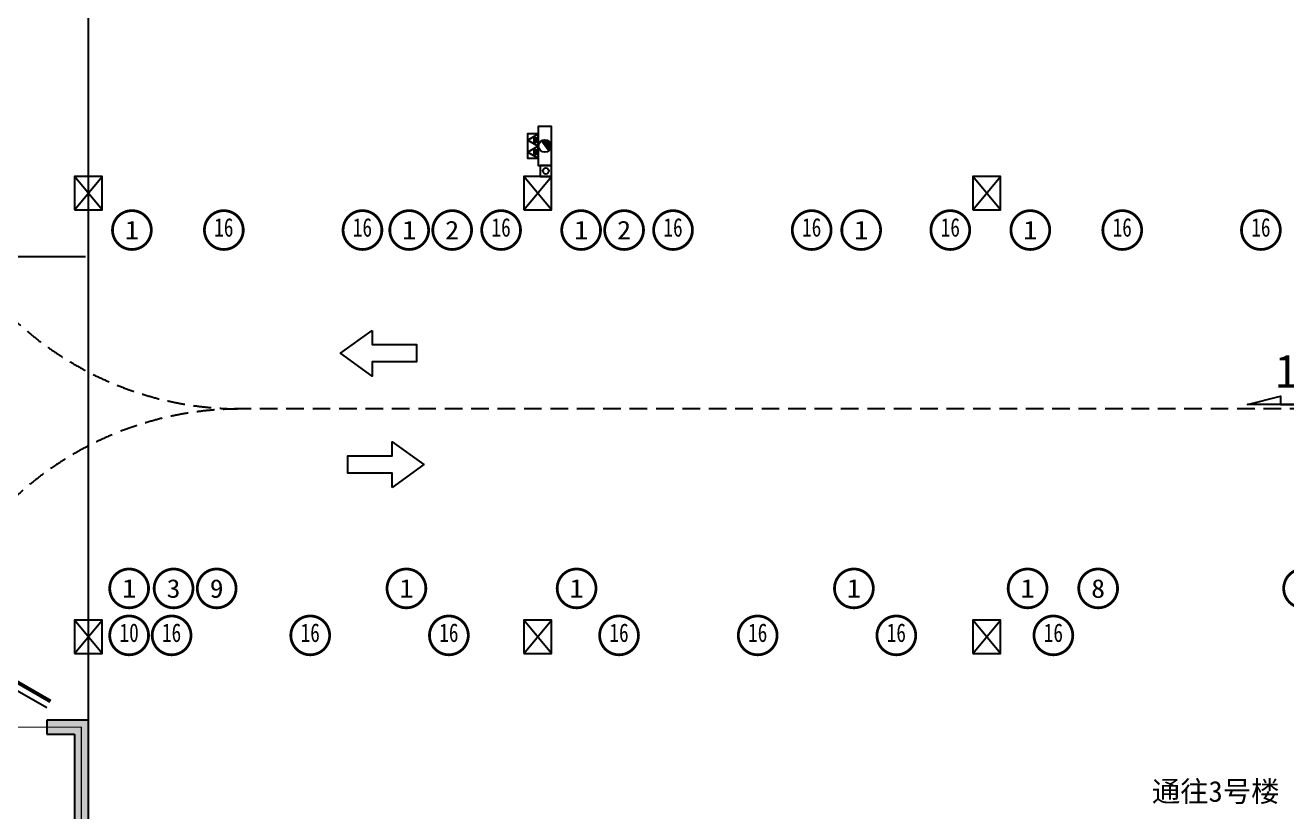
# Model space of a CAD drawing. Header units: millimetres. Extents: x -248992 to 1906102, y -24098 to 332602.
# Drawn here: x 875380 to 898127, y 166048 to 180227 of the extents above; entities that cross this region are included whole.
import ezdxf
from ezdxf.enums import TextEntityAlignment as Align

# ---------------------------------------------------------------- set-up
doc = ezdxf.new("R2010")
doc.units = ezdxf.units.MM
doc.header["$LTSCALE"] = 100
doc.linetypes.add('A6-DK-B1F$0$HIDDEN2', pattern=[4.7625, 3.175, -1.5875])
for name, color, linetype in [('A-ROOM-IDEN', 31, 'Continuous'), ('A6-DK-B1F$0$A-TRACK', 77, 'A6-DK-B1F$0$HIDDEN2'), ('A6-DK-BG-B1F$0$A-DRAIN', 152, 'Continuous'), ('A6-DK-BG-B1F$0$A-STAIR', 142, 'Continuous'), ('A6-DK-renfang-B1F$0$-ACO-LINE', 137, 'Continuous'), ('A6-DK-renfang-B1F$0$PUB_HATCH', 8, 'Continuous'), ('A6-DK-renfang-B1F$0$WALL', 9, 'Continuous'), ('A6-W-B1$0$S-WALL-S', 4, 'Continuous'), ('TP-DK-1(xhs)$0$P-J-DIM-L', 70, 'Continuous'), ('TP-DK-1(xhs)$0$P-X-L', 240, 'Continuous'), ('TP-DK-1(xhs)$0$P-X-M', 2, 'Continuous'), ('TP-DK-1(xhs)$0$P-X-X', 1, 'Continuous'), ('xref(dwg引用图层)', 7, 'Continuous')]:
    doc.layers.add(name, color=color, linetype=linetype)
doc.layers.add('A6-W-B1$0$S-EDIT', color=241, linetype='Continuous', plot=False)
doc.layers.add('LVTRY', color=6, linetype='Continuous', lineweight=18)
doc.layers.add('PUB_TEXT', color=7, linetype='Continuous', lineweight=15)
doc.styles.add('-黑体', font='simhei.ttf')
doc.styles.add('A6-DK-BG-B1F$0$华文细黑', font='STXIHEI.TTF')
doc.styles.add('华文细黑', font='STXIHEI.TTF')

# ---------------------------------------------------------------- blocks, each defined once
blk = doc.blocks.new('TP-DK-1(xhs)$0$PG01.1')
at = {"color": 1}
for p, q in [((108, 187), (0, 0)), ((80, 72), (66, 58)), ((89, 72), (66, 48)), ((99, 72), (66, 39)), ((109, 72), (66, 29)), ((118, 72), (66, 20)), ((128, 72), (66, 10)), ((138, 72), (66, 0)), ((147, 72), (76, 0)), ((150, 65), (85, 0)), ((150, 56), (94, 0)), ((150, 46), (104, 0)), ((216, 0), (108, 187)), ((150, 36), (114, 0)), ((150, 27), (123, 0)), ((150, 17), (133, 0)), ((150, 8), (142, 0)), ((324, 187), (216, 0)), ((296, 72), (282, 58)), ((305, 72), (282, 48)), ((315, 72), (282, 39)), ((325, 72), (282, 29)), ((334, 72), (282, 20)), ((344, 72), (282, 10)), ((354, 72), (282, 0)), ((363, 72), (292, 0)), ((366, 65), (301, 0)), ((366, 56), (310, 0)), ((366, 46), (320, 0)), ((432, 0), (324, 187)), ((366, 36), (330, 0)), ((366, 27), (339, 0)), ((366, 17), (349, 0)), ((366, 8), (358, 0))]:
    blk.add_line(p, q, dxfattribs=at)
at = {"color": 2}
for p, q in [((0, 0), (216, 0)), ((216, 0), (432, 0))]:
    blk.add_line(p, q, dxfattribs=at)
at = {"color": 1}
for points in [[(0, 0), (436, 0), (436, 190), (0, 190)], [(66, 72), (150, 72), (150, 0), (66, 0)], [(282, 72), (366, 72), (366, 0), (282, 0)]]:
    blk.add_lwpolyline(points, close=True, dxfattribs=at)
blk = doc.blocks.new('TP-DK-1(xhs)$0$PG02.4')
blk.add_hatch(color=1).paths.add_polyline_path([(265, 48, 0.699012), (461, 120, 0.141488), (444, 179)])
at = {"color": 1}
blk.add_line((265, 48), (444, 179), dxfattribs=at)
blk.add_lwpolyline([(0, 0), (700, 0), (700, 240), (0, 240)], close=True, dxfattribs=at)
blk.add_circle((350, 120), 111, dxfattribs=at)
blk = doc.blocks.new('TP-DK-1(xhs)')
at = {"layer": 'TP-DK-1(xhs)$0$P-J-DIM-L', "color": 8, "true_color": 0x808080}
blk.add_lwpolyline([(142650, 177700), (142450, 177700), (142450, 177500), (142650, 177500)], close=True, dxfattribs=at)
at = {"layer": 'TP-DK-1(xhs)$0$P-X-L'}
blk.add_circle((142550, 177600), 55, dxfattribs=at)
at = {"layer": 'TP-DK-1(xhs)$0$P-X-M', "extrusion": (0, 0, -1), "xscale": -1, "zscale": -1, "rotation": 270}
blk.add_blockref('TP-DK-1(xhs)$0$PG01.1', (-142410, 177832), dxfattribs=at)
at = {"layer": 'TP-DK-1(xhs)$0$P-X-X', "rotation": 90}
blk.add_blockref('TP-DK-1(xhs)$0$PG02.4', (142650, 177700), dxfattribs=at)
blk = doc.blocks.new('A6-W-B1$0$Z-2')
at = {"layer": 'A6-W-B1$0$S-EDIT'}
for p, q in [((72869, 44139), (73369, 43539)), ((73369, 44139), (72869, 43539))]:
    blk.add_line(p, q, dxfattribs=at)
at = {"layer": 'A6-W-B1$0$S-WALL-S', "color": 0, "linetype": 'ByBlock', "lineweight": -2}
blk.add_lwpolyline([(73369, 44139), (72869, 44139), (72869, 43539), (73369, 43539), (73369, 44139)], dxfattribs=at)
blk = doc.blocks.new('A6-W-B1', base_point=(85957, 40190))
at = {"layer": 'A6-W-B1$0$S-WALL-S', "rotation": 180}
for p in [(293377, 261229), (301477, 261229), (309577, 261229), (293377, 253229), (301477, 253229), (309577, 253229)]:
    blk.add_blockref('A6-W-B1$0$Z-2', p, dxfattribs=at)
blk = doc.blocks.new('A6-DK-BG-B1F$0$A-DRAIN-INDEX')
blk.add_lwpolyline([(300, 0), (0, 0), (-300, 0), (-500, 0), (-300, 50), (-300, 0)], close=True)
at = {"style": 'A6-DK-BG-B1F$0$华文细黑'}
blk.add_attdef('坡度', text='', height=250, dxfattribs=at).set_placement((0, 100), align=Align.CENTER)
blk = doc.blocks.new('A6-DK-BG-B1F')
at = {"layer": 'A6-DK-BG-B1F$0$A-STAIR'}
for p, q in [((134300, 186860), (134300, 152400)), ((128000, 176060), (134250, 176060))]:
    blk.add_line(p, q, dxfattribs=at)
at = {"layer": 'A6-DK-BG-B1F$0$A-DRAIN'}
ref = blk.add_blockref('A6-DK-BG-B1F$0$A-DRAIN-INDEX', (156699, 173392), dxfattribs=dict(at, xscale=3, yscale=3, zscale=3))
ref.add_attrib('坡度', '1.10%', dxfattribs={"layer": '0', "height": 600, "style": 'A6-DK-BG-B1F$0$华文细黑'}).set_placement((156723, 173692), align=Align.CENTER)
blk = doc.blocks.new('A6-DK-renfang-B1F')
at = {"layer": 'A6-DK-renfang-B1F$0$PUB_HATCH'}
for points in [[(134300, 167700), (133550, 167700), (133550, 167450), (134050, 167450)], [(134300, 167700), (134050, 167450), (134050, 164910), (134300, 165160)]]:
    blk.add_hatch(color=256, dxfattribs=at).paths.add_polyline_path(points)
at = {"color": 0}
blk.add_line((133550, 167919), (131168, 169294), dxfattribs=at)
at = {"color": 0, "const_width": 68.8}
blk.add_lwpolyline([(133619, 168038), (131237, 169413)], dxfattribs=at)
at = {"layer": 'A6-DK-renfang-B1F$0$-ACO-LINE', "color": 3, "const_width": 20}
blk.add_lwpolyline([(175100, 181610), (175100, 165260), (171520, 165260), (171520, 162840), (153660, 162840), (153660, 165260), (151050, 165260), (151050, 163990), (147180, 163990), (147180, 162840), (142000, 162840), (142000, 165033), (134175, 165031), (134175, 167575), (121730, 167575)], dxfattribs=at)
at = {"layer": 'A6-DK-renfang-B1F$0$WALL', "color": 3}
for p, q in [((134300, 167700), (133550, 167700)), ((133550, 167700), (133550, 167450)), ((134300, 167700), (134300, 165160)), ((133550, 167450), (134050, 167450)), ((134050, 167450), (134050, 164910))]:
    blk.add_line(p, q, dxfattribs=at)
blk = doc.blocks.new('A6-DK-B1F$0$A$C48A675EB')
at = {"layer": 'A6-DK-B1F$0$A-TRACK', "linetype": 'ByBlock'}
blk.add_lwpolyline([(1047, -516), (1047, -195), (50, -195), (50, 195), (1047, 195), (1047, 517), (1759, 0)], close=True, dxfattribs=at)
blk = doc.blocks.new('A6-DK-B1F$0$gsethsergtyf')
at = {"layer": 'A6-DK-B1F$0$A-TRACK'}
blk.add_line((171525, 173310), (137050, 173310), dxfattribs=at)
for centre, start, end in [((137050, 179310), 180, 270), ((137050, 167310), 90, 180)]:
    blk.add_arc(centre, 6000, start, end, dxfattribs=at)
at = {"layer": 'A6-DK-B1F$0$A-TRACK', "linetype": 'ByBlock', "xscale": 0.8, "yscale": 0.8, "zscale": 0.8, "rotation": 180}
blk.add_blockref('A6-DK-B1F$0$A$C48A675EB', (140255, 174314, 0), dxfattribs=at)
at = {"layer": 'A6-DK-B1F$0$A-TRACK', "linetype": 'ByBlock', "xscale": 0.8, "yscale": 0.8, "zscale": 0.8}
blk.add_blockref('A6-DK-B1F$0$A$C48A675EB', (138942, 172306, 0), dxfattribs=at)

msp = doc.modelspace()

# ---------------------------------------------------------------- linework, layer by layer
at = {"layer": 'LVTRY', "color": 6, "const_width": 50}
for points in [[(877653.1, 176534.6, 1), (876953.1, 176534.6, 1)], [(879310.4, 176534.6, 1), (878610.4, 176534.6, 1)], [(881810.4, 176534.6, 1), (881110.4, 176534.6, 1)], [(882653.1, 176534.6, 1), (881953.1, 176534.6, 1)], [(883428, 176534.6, 1), (882728, 176534.6, 1)], [(884310.4, 176534.6, 1), (883610.4, 176534.6, 1)], [(885753.1, 176534.6, 1), (885053.1, 176534.6, 1)], [(886528, 176534.6, 1), (885828, 176534.6, 1)], [(887410.4, 176534.6, 1), (886710.4, 176534.6, 1)], [(889910.4, 176534.6, 1), (889210.4, 176534.6, 1)], [(890803.1, 176534.6, 1), (890103.1, 176534.6, 1)], [(892410.4, 176534.6, 1), (891710.4, 176534.6, 1)], [(893853.1, 176534.6, 1), (893153.1, 176534.6, 1)], [(895510.4, 176534.6, 1), (894810.4, 176534.6, 1)], [(898010.4, 176534.6, 1), (897310.4, 176534.6, 1)], [(877603.1, 170074.6, 1), (876903.1, 170074.6, 1)], [(878404.2, 170074.6, 1), (877704.2, 170074.6, 1)], [(879181.7, 170074.6, 1), (878481.7, 170074.6, 1)], [(882603.1, 170074.6, 1), (881903.1, 170074.6, 1)], [(885671.5, 170074.6, 1), (884971.5, 170074.6, 1)], [(890671.5, 170074.6, 1), (889971.5, 170074.6, 1)], [(893803.2, 170074.6, 1), (893103.2, 170074.6, 1)], [(895075.9, 170074.6, 1), (894375.9, 170074.6, 1)], [(898771.5, 170074.6, 1), (898071.5, 170074.6, 1)], [(877603.1, 169227.6, 1), (876903.1, 169227.6, 1)], [(878368.6, 169227.6, 1), (877668.6, 169227.6, 1)], [(880868.6, 169227.6, 1), (880168.6, 169227.6, 1)], [(883368.6, 169227.6, 1), (882668.6, 169227.6, 1)], [(886437, 169227.6, 1), (885737, 169227.6, 1)], [(888937, 169227.6, 1), (888237, 169227.6, 1)], [(891437, 169227.6, 1), (890737, 169227.6, 1)], [(894268.7, 169227.6, 1), (893568.7, 169227.6, 1)]]:
    msp.add_lwpolyline(points, format="xyb", close=True, dxfattribs=at)

# ---------------------------------------------------------------- block references
msp.add_blockref('A6-DK-B1F$0$gsethsergtyf', (742216.9, 0))
at = {"layer": 'xref(dwg引用图层)'}
for name in ['A6-W-B1', 'TP-DK-1(xhs)', 'A6-DK-BG-B1F', 'A6-DK-renfang-B1F']:
    msp.add_blockref(name, (742216.9, 0), dxfattribs=at)

# ---------------------------------------------------------------- texts
at = {"layer": 'A-ROOM-IDEN', "style": '华文细黑'}
msp.add_text('通往3号楼', height=375, dxfattribs=at).set_placement((896844.6, 166227.5), align=Align.CENTER)
at = {"layer": 'PUB_TEXT', "color": 6, "style": '-黑体'}
for s, width, p, p2 in [('16', 0.720691, (878786.8, 176416.5), (879134, 176416.5)), ('16', 0.720691, (881286.8, 176416.5), (881634, 176416.5)), ('16', 0.720691, (883786.8, 176416.5), (884134, 176416.5)), ('16', 0.720691, (886886.8, 176416.5), (887234, 176416.5)), ('16', 0.720691, (889386.8, 176416.5), (889734, 176416.5)), ('16', 0.720691, (891886.8, 176416.5), (892234, 176416.5)), ('16', 0.720691, (894986.8, 176416.5), (895334, 176416.5)), ('16', 0.720691, (897486.8, 176416.5), (897834, 176416.5)), ('1', 1.065055, (877174.9, 176368.4), (877431.4, 176368.4)), ('1', 1.065055, (882174.9, 176368.4), (882431.4, 176368.4)), ('2', 1.048503, (882951.7, 176366.9), (883204.2, 176366.9)), ('1', 1.065055, (885274.9, 176368.4), (885531.4, 176368.4)), ('2', 1.048503, (886051.7, 176366.9), (886304.2, 176366.9)), ('1', 1.065055, (890324.9, 176368.4), (890581.4, 176368.4)), ('1', 1.065055, (893374.9, 176368.4), (893631.4, 176368.4)), ('1', 1.065055, (877124.9, 169908.4), (877381.4, 169908.4)), ('3', 1.032317, (877929.9, 169905.4), (878178.5, 169905.4)), ('9', 1.032317, (878707.4, 169905.4), (878956.1, 169905.4)), ('1', 1.065055, (882124.9, 169908.4), (882381.4, 169908.4)), ('1', 1.065055, (885193.2, 169908.4), (885449.8, 169908.4)), ('1', 1.065055, (890193.2, 169908.4), (890449.8, 169908.4)), ('1', 1.065055, (893325, 169908.4), (893581.5, 169908.4)), ('8', 1.032317, (894601.5, 169905.4), (894850.2, 169905.4)), ('10', 0.720691, (877079.5, 169109.4), (877426.8, 169109.4)), ('16', 0.720691, (877845, 169109.4), (878192.2, 169109.4)), ('16', 0.720691, (880345, 169109.4), (880692.2, 169109.4)), ('16', 0.720691, (882845, 169109.4), (883192.2, 169109.4)), ('16', 0.720691, (885913.4, 169109.4), (886260.6, 169109.4)), ('16', 0.720691, (888413.4, 169109.4), (888760.6, 169109.4)), ('16', 0.720691, (890913.4, 169109.4), (891260.6, 169109.4)), ('16', 0.720691, (893745.1, 169109.4), (894092.3, 169109.4))]:
    msp.add_text(s, height=335, dxfattribs=dict(at, width=width)).set_placement(p, p2, align=Align.FIT)

doc.saveas('drawing.dxf')
